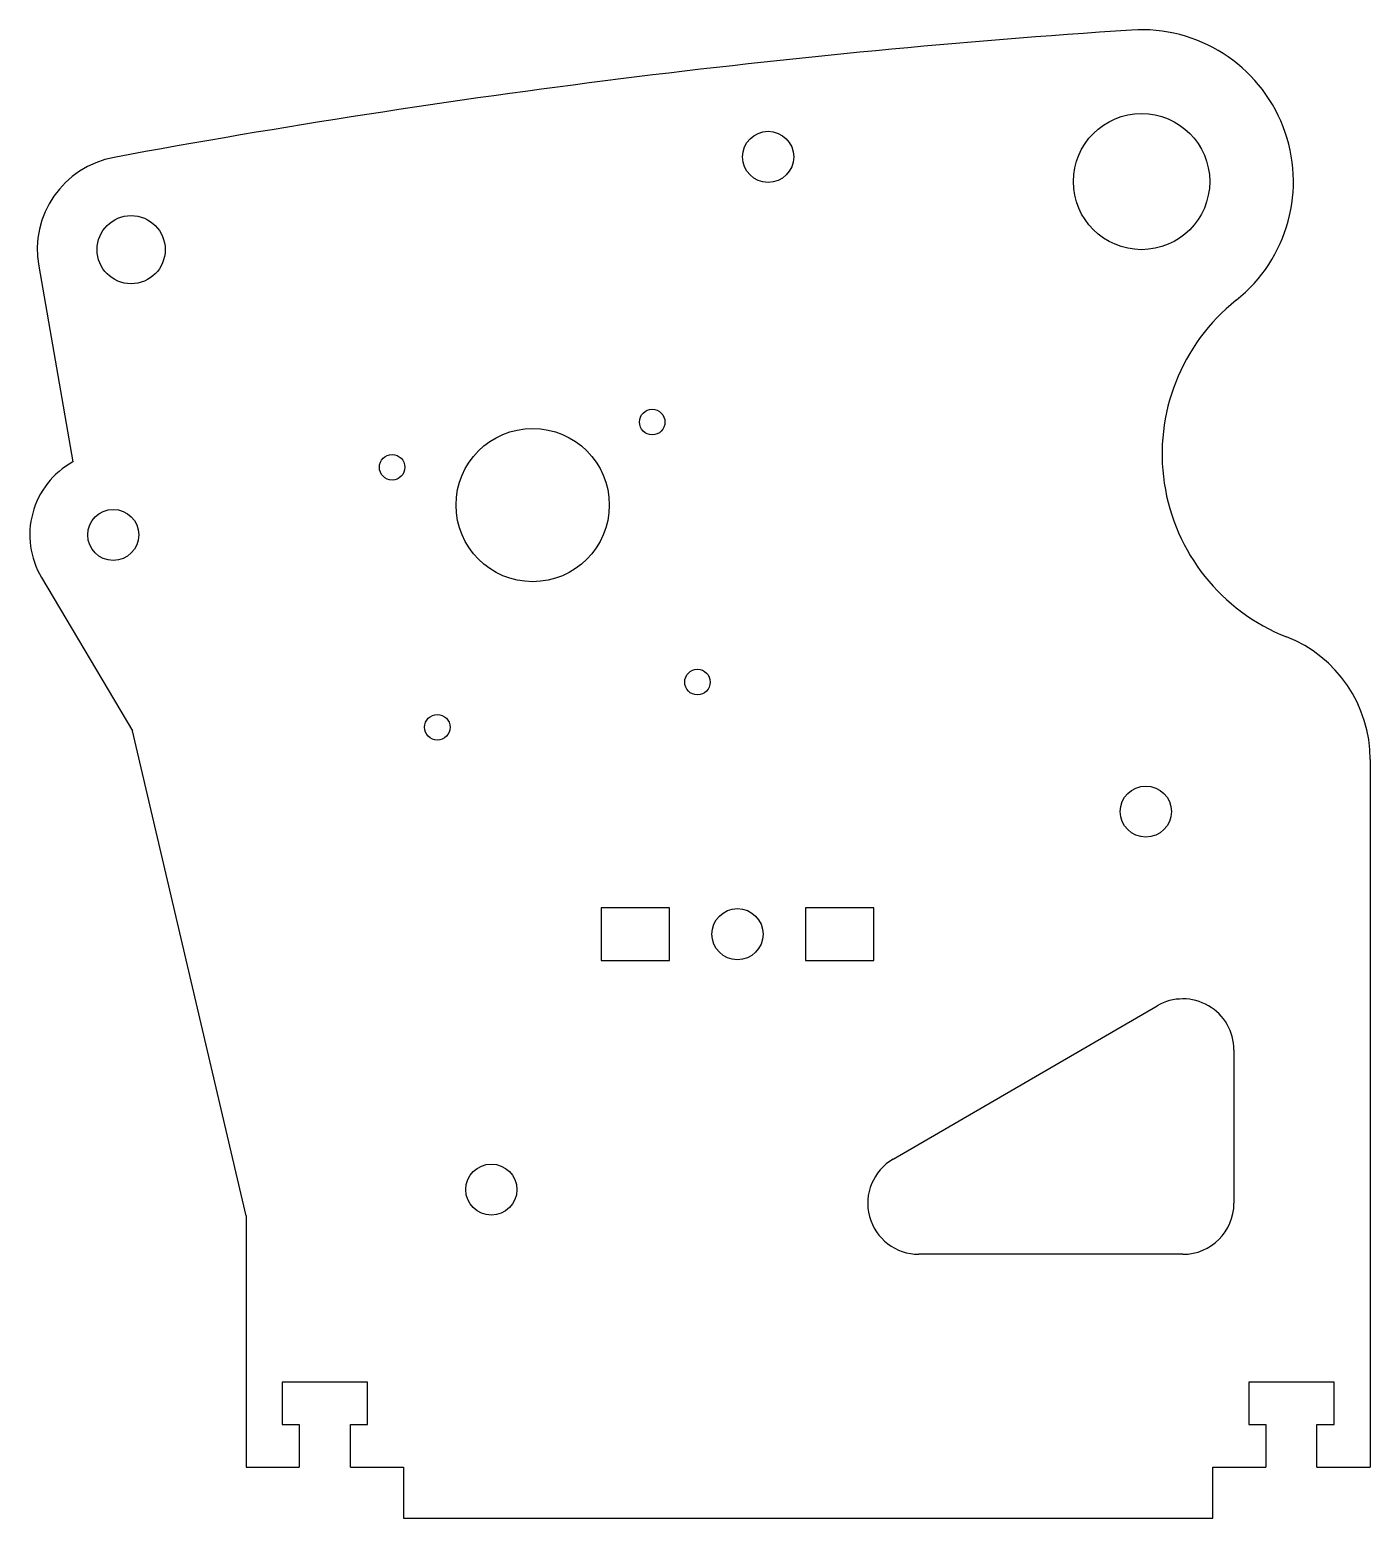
# Model space of a CAD drawing. Header units: millimetres. Extents: x -59 to 98, y -119 to 56.
import ezdxf

# ---------------------------------------------------------------- set-up
doc = ezdxf.new("R2010")
doc.units = ezdxf.units.MM

msp = doc.modelspace()

# ---------------------------------------------------------------- linework, layer by layer
at = {"color": 7, "linetype": 'Continuous', "lineweight": 25}
for p, q in [((-58, 28.07), (-54, 5.07)), ((-57.68, -8.5), (-47, -26.5)), ((-33.65, -83.5), (-47, -26.5)), ((98.35, -29.9), (98.35, -113)), ((16.05, -47.3), (8.05, -47.3)), ((8.05, -47.3), (8.05, -53.5)), ((16.05, -53.5), (16.05, -47.3)), ((40.05, -47.3), (32.05, -47.3)), ((32.05, -47.3), (32.05, -53.5)), ((40.05, -53.5), (40.05, -47.3)), ((8.05, -53.5), (16.05, -53.5)), ((32.05, -53.5), (40.05, -53.5)), ((42.34, -76.81), (73.34, -58.81)), ((82.35, -64), (82.35, -82)), ((-33.65, -83.5), (-33.65, -113)), ((76.35, -88), (45.35, -88)), ((-19.4, -103), (-29.4, -103)), ((-29.4, -103), (-29.4, -108)), ((-19.4, -108), (-19.4, -103)), ((94.1, -103), (84.1, -103)), ((84.1, -103), (84.1, -108)), ((94.1, -108), (94.1, -103)), ((-29.4, -108), (-27.4, -108)), ((-27.4, -108), (-27.4, -113)), ((-21.4, -113), (-21.4, -108)), ((-21.4, -108), (-19.4, -108)), ((84.1, -108), (86.1, -108)), ((86.1, -108), (86.1, -113)), ((92.1, -113), (92.1, -108)), ((92.1, -108), (94.1, -108)), ((-33.65, -113), (-27.4, -113)), ((-21.4, -113), (-15.15, -113)), ((-15.15, -113), (-15.15, -119)), ((79.85, -119), (79.85, -113)), ((79.85, -113), (86.1, -113)), ((92.1, -113), (98.35, -113)), ((-15.15, -119), (79.85, -119))]:
    msp.add_line(p, q, dxfattribs=at)
for centre, radius in [((71.5, 38), 8), ((27.65, 40.9), 3), ((-47.15, 30), 4), ((14.04, 9.75), 1.5), ((0, 0), 9), ((-16.5, 4.44), 1.5), ((-49.25, -3.5), 3), ((19.35, -20.79), 1.5), ((-11.19, -26.1), 1.5), ((72, -36), 3), ((24.05, -50.4), 3), ((-4.85, -80.4), 3)]:
    msp.add_circle(centre, radius, dxfattribs=at)
for centre, radius, start, end in [((138.91, -976.93), 1035, 93.79969, 100.46875), ((71.5, 38), 17.83, 308.5505, 93.7997), ((-47.15, 30), 11.02, 100.4688, 190.0777), ((97, 6), 23.09, 128.5505, 248.4884), ((-49.25, -3.5), 9.8, 118.993, 210.6781), ((82.85, -29.9), 15.5, 0, 68.4884), ((76.35, -64), 6, 0, 120.1414), ((45.35, -82), 6, 120.1414, 270), ((76.35, -82), 6, 270, 0)]:
    msp.add_arc(centre, radius, start, end, dxfattribs=at)

doc.saveas('drawing.dxf')
